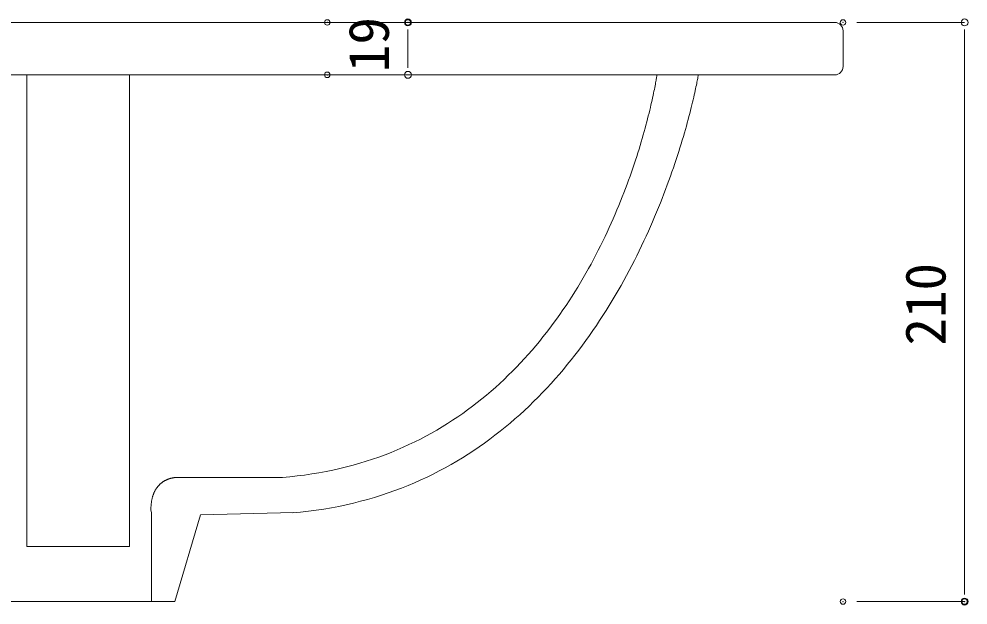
# Model space of a CAD drawing. Units: millimetres, scale not verified. Extents: x -1002 to 1010, y -687 to 676.
# Drawn here: x -547.8 to -203.5, y -294.4 to -81.9 of the extents above; entities that cross this region are included whole.
import ezdxf
from ezdxf.enums import TextEntityAlignment as Align

# ---------------------------------------------------------------- set-up
doc = ezdxf.new("R2010")
doc.units = ezdxf.units.MM
doc.header["$LTSCALE"] = 5
doc.header["$PDMODE"] = 32
doc.header["$PDSIZE"] = 2
doc.layers.add('0-0', color=7, linetype='Continuous', lineweight=15)
doc.layers.add('F-0', color=7, linetype='Continuous', lineweight=15)
doc.styles.add('ＭＳ ゴシック', font='')
doc.styles.get('ＭＳ ゴシック').set_extended_font_data('MS Gothic')

# ---------------------------------------------------------------- blocks, each defined once
blk = doc.blocks.new('_DOT_21')
at = {"layer": '0-0'}
blk.add_line((-0.5, 0), (-1, 0), dxfattribs=at)
blk.add_circle((0, 0), 0.25, dxfattribs=at)
blk.add_circle((0, 0), 0.25, dxfattribs=at)

msp = doc.modelspace()

# ---------------------------------------------------------------- linework, layer by layer
at = {"layer": 'F-0'}
for p, q in [((-430.953, -83.134), (-406.696, -83.134)), ((-243.828, -83.134), (-204.718, -83.134)), ((-406.696, -97.134), (-406.696, -88.134)), ((-204.718, -88.134), (-204.718, -288.134)), ((-430.953, -102.134), (-406.696, -102.134)), ((-243.828, -293.134), (-204.718, -293.134))]:
    msp.add_line(p, q, dxfattribs=at)
at = {"layer": 'F-0', "lineweight": 18}
for p, q in [((-248.823, -99.134), (-248.823, -86.134)), ((-452.242, -248.134), (-490.385, -248.134))]:
    msp.add_line(p, q, dxfattribs=at)
for points in [[(-251.823, -83.134), (-277.364, -83.134), (-775.282, -83.134), (-800.823, -83.134)], [(-800.823, -102.134), (-775.282, -102.134), (-277.364, -102.134), (-251.823, -102.134)], [(-316.328, -102.134), (-316.332, -102.16), (-316.343, -102.235), (-316.362, -102.36), (-316.389, -102.533), (-316.424, -102.753), (-316.468, -103.021), (-316.52, -103.335), (-316.582, -103.694), (-316.652, -104.098), (-316.732, -104.545), (-316.821, -105.036), (-316.921, -105.569), (-317.03, -106.143), (-317.149, -106.759), (-317.279, -107.414), (-317.42, -108.108), (-317.571, -108.841), (-317.734, -109.612), (-317.908, -110.419), (-318.094, -111.263), (-318.292, -112.142), (-318.501, -113.055), (-318.723, -114.003), (-318.957, -114.983), (-319.205, -115.995), (-319.465, -117.039), (-319.738, -118.114), (-320.025, -119.219), (-320.325, -120.353), (-320.639, -121.515), (-320.967, -122.705), (-321.31, -123.922), (-321.667, -125.165), (-322.039, -126.433), (-322.425, -127.726), (-322.827, -129.042), (-323.245, -130.382), (-323.678, -131.743), (-324.127, -133.126)], [(-301.813, -104.755), (-301.717, -104.268), (-301.632, -103.83), (-301.558, -103.439), (-301.495, -103.098), (-301.441, -102.807), (-301.398, -102.567), (-301.365, -102.379), (-301.342, -102.244), (-301.328, -102.162), (-301.324, -102.134)], [(-316.466, -151.963), (-315.771, -150.272), (-315.095, -148.596), (-314.439, -146.936), (-313.802, -145.292), (-313.183, -143.666), (-312.584, -142.058), (-312.002, -140.469), (-311.439, -138.901), (-310.894, -137.353), (-310.366, -135.826), (-309.856, -134.323), (-309.364, -132.842), (-308.888, -131.386), (-308.429, -129.955), (-307.987, -128.549), (-307.562, -127.171), (-307.152, -125.819), (-306.759, -124.497), (-306.381, -123.203), (-306.02, -121.939), (-305.673, -120.707), (-305.341, -119.506), (-305.025, -118.337), (-304.723, -117.202), (-304.436, -116.101), (-304.163, -115.036), (-303.904, -114.006), (-303.659, -113.013), (-303.427, -112.057), (-303.209, -111.14), (-303.004, -110.263), (-302.812, -109.425), (-302.633, -108.628), (-302.466, -107.873), (-302.312, -107.161), (-302.17, -106.492), (-302.039, -105.868), (-301.92, -105.288), (-301.813, -104.755)], [(-324.127, -133.126), (-324.592, -134.53), (-325.073, -135.954), (-325.571, -137.397), (-326.086, -138.858), (-326.618, -140.337), (-327.167, -141.832), (-327.733, -143.344), (-328.317, -144.871), (-328.919, -146.412), (-329.539, -147.968), (-330.178, -149.536), (-330.835, -151.116), (-331.511, -152.708), (-332.205, -154.31), (-332.92, -155.922), (-333.653, -157.544), (-334.406, -159.173), (-335.18, -160.81), (-335.973, -162.454), (-336.787, -164.104), (-337.621, -165.76), (-338.476, -167.419), (-339.353, -169.083), (-340.25, -170.749), (-341.169, -172.417), (-342.11, -174.087), (-343.073, -175.758), (-344.057, -177.428), (-345.065, -179.097), (-346.095, -180.765), (-347.147, -182.43), (-348.223, -184.092), (-349.322, -185.75), (-350.445, -187.403), (-351.592, -189.05), (-352.762, -190.691), (-353.957, -192.325), (-355.176, -193.951), (-356.419, -195.569)], [(-361.078, -220.625), (-359.454, -219.005), (-357.858, -217.368), (-356.29, -215.714), (-354.749, -214.043), (-353.236, -212.358), (-351.749, -210.658), (-350.29, -208.944), (-348.857, -207.218), (-347.45, -205.48), (-346.07, -203.731), (-344.716, -201.971), (-343.387, -200.202), (-342.084, -198.425), (-340.807, -196.64), (-339.554, -194.848), (-338.327, -193.05), (-337.124, -191.247), (-335.945, -189.439), (-334.791, -187.628), (-333.661, -185.815), (-332.555, -183.999), (-331.472, -182.183), (-330.412, -180.366), (-329.376, -178.55), (-328.363, -176.736), (-327.372, -174.924), (-326.404, -173.115), (-325.459, -171.31), (-324.535, -169.51), (-323.633, -167.716), (-322.753, -165.928), (-321.895, -164.148), (-321.057, -162.375), (-320.241, -160.612), (-319.445, -158.859), (-318.67, -157.117), (-317.915, -155.386), (-317.181, -153.668), (-316.466, -151.963)], [(-356.419, -195.569), (-357.688, -197.177), (-358.981, -198.775), (-360.3, -200.361), (-361.645, -201.937), (-363.015, -203.499), (-364.412, -205.048), (-365.834, -206.584), (-367.283, -208.104), (-368.759, -209.609), (-370.261, -211.097), (-371.791, -212.568), (-373.348, -214.022), (-374.933, -215.456), (-376.545, -216.871), (-378.186, -218.266), (-379.854, -219.64), (-381.551, -220.992), (-383.277, -222.321), (-385.032, -223.628), (-386.816, -224.91), (-388.629, -226.167), (-390.472, -227.398), (-392.345, -228.604), (-394.248, -229.782), (-396.181, -230.931), (-398.144, -232.053), (-400.139, -233.144), (-402.164, -234.206), (-404.22, -235.236), (-406.308, -236.235), (-408.428, -237.201), (-410.579, -238.133), (-412.762, -239.032), (-414.978, -239.895), (-417.226, -240.723), (-419.507, -241.515), (-421.821, -242.269), (-424.168, -242.985), (-426.549, -243.662)], [(-448.514, -260.982), (-445.631, -260.71), (-442.785, -260.387), (-439.975, -260.015), (-437.201, -259.594), (-434.463, -259.125), (-431.76, -258.609), (-429.092, -258.046), (-426.46, -257.438), (-423.862, -256.786), (-421.299, -256.089), (-418.771, -255.35), (-416.277, -254.569), (-413.816, -253.746), (-411.39, -252.883), (-408.997, -251.98), (-406.638, -251.039), (-404.311, -250.06), (-402.018, -249.043), (-399.757, -247.991), (-397.529, -246.903), (-395.333, -245.78), (-393.169, -244.624), (-391.037, -243.435), (-388.937, -242.214), (-386.868, -240.962), (-384.83, -239.679), (-382.823, -238.367), (-380.847, -237.026), (-378.901, -235.658), (-376.986, -234.262), (-375.101, -232.84), (-373.246, -231.393), (-371.42, -229.921), (-369.624, -228.426), (-367.857, -226.908), (-366.12, -225.368), (-364.411, -223.807), (-362.73, -222.225), (-361.078, -220.625)], [(-426.549, -243.662), (-428.963, -244.3), (-431.411, -244.898), (-433.893, -245.454), (-436.41, -245.969), (-438.961, -246.441), (-441.547, -246.869), (-444.167, -247.254), (-446.824, -247.593), (-449.515, -247.887), (-452.242, -248.134)], [(-496.78, -250.689), (-496.886, -250.795), (-496.992, -250.903), (-497.097, -251.015), (-497.201, -251.129), (-497.304, -251.246), (-497.406, -251.367), (-497.506, -251.49), (-497.606, -251.617), (-497.704, -251.746), (-497.801, -251.879), (-497.896, -252.015), (-497.99, -252.155), (-498.083, -252.297), (-498.174, -252.443), (-498.263, -252.592), (-498.351, -252.745), (-498.437, -252.901), (-498.521, -253.061), (-498.604, -253.224), (-498.684, -253.39), (-498.763, -253.561), (-498.84, -253.735), (-498.914, -253.912), (-498.987, -254.093), (-499.057, -254.278), (-499.125, -254.467), (-499.191, -254.66), (-499.255, -254.856), (-499.316, -255.056), (-499.375, -255.261), (-499.431, -255.469), (-499.485, -255.681), (-499.536, -255.898), (-499.584, -256.118), (-499.63, -256.343), (-499.673, -256.571), (-499.713, -256.804), (-499.75, -257.041), (-499.785, -257.283)], [(-492.538, -248.395), (-492.635, -248.419), (-492.733, -248.444), (-492.833, -248.47), (-492.933, -248.498), (-493.035, -248.528), (-493.138, -248.559), (-493.242, -248.591), (-493.347, -248.625), (-493.453, -248.661), (-493.559, -248.699), (-493.667, -248.738), (-493.775, -248.779), (-493.884, -248.822), (-493.994, -248.866), (-494.104, -248.913), (-494.215, -248.961), (-494.326, -249.011), (-494.437, -249.064), (-494.549, -249.118), (-494.662, -249.175), (-494.774, -249.233), (-494.887, -249.294), (-495, -249.356), (-495.113, -249.422), (-495.226, -249.489), (-495.339, -249.558), (-495.452, -249.63), (-495.565, -249.705), (-495.677, -249.781), (-495.789, -249.86), (-495.901, -249.942), (-496.013, -250.026), (-496.124, -250.113), (-496.235, -250.202), (-496.345, -250.294), (-496.455, -250.389), (-496.564, -250.486), (-496.672, -250.586), (-496.78, -250.689)], [(-490.386, -248.134), (-490.387, -248.134), (-490.393, -248.134), (-490.401, -248.134), (-490.414, -248.133), (-490.429, -248.133), (-490.448, -248.133), (-490.47, -248.132), (-490.495, -248.132), (-490.523, -248.132), (-490.554, -248.133), (-490.589, -248.133), (-490.626, -248.134), (-490.666, -248.135), (-490.709, -248.136), (-490.755, -248.138), (-490.803, -248.14), (-490.854, -248.143), (-490.908, -248.146), (-490.964, -248.15), (-491.023, -248.154), (-491.084, -248.159), (-491.148, -248.165), (-491.213, -248.171), (-491.282, -248.178), (-491.352, -248.186), (-491.424, -248.194), (-491.499, -248.203), (-491.576, -248.214), (-491.654, -248.225), (-491.735, -248.237), (-491.818, -248.25), (-491.902, -248.264), (-491.988, -248.279), (-492.076, -248.296), (-492.165, -248.313), (-492.256, -248.332), (-492.349, -248.351), (-492.443, -248.373), (-492.538, -248.395)], [(-499.785, -257.283), (-499.816, -257.529), (-499.844, -257.779), (-499.869, -258.033), (-499.891, -258.292), (-499.91, -258.555), (-499.925, -258.823), (-499.937, -259.096), (-499.946, -259.373), (-499.951, -259.654), (-499.953, -259.941)], [(-604.209, -260.866), (-570.564, -261.658), (-561.387, -293.134), (-491.259, -293.134), (-481.957, -261.645), (-448.081, -260.866)], [(-499.953, -259.94), (-499.782, -260.865), (-499.782, -293.134)]]:
    msp.add_lwpolyline(points, dxfattribs=at)
at = {"layer": 'F-0'}
msp.add_lwpolyline([(-507.677, -273.134), (-544.969, -273.134), (-544.969, -102.134), (-507.677, -102.134)], close=True, dxfattribs=at)
at = {"layer": 'F-0', "lineweight": 18}
for centre, start, end in [((-251.823, -86.134), 0, 90), ((-251.823, -99.134), 270, 0)]:
    msp.add_arc(centre, 3, start, end, dxfattribs=at)
at = {"layer": 'F-0'}
for p in [(-435.953, -83.134), (-406.696, -83.134), (-248.828, -83.134), (-435.953, -102.134), (-248.828, -293.134), (-204.718, -293.134)]:
    msp.add_point(p, dxfattribs=at)

# ---------------------------------------------------------------- block references
at = {"layer": 'F-0', "xscale": 5, "yscale": 5}
for p, rotation in [((-406.696, -83.134), 90), ((-204.718, -83.134), 90), ((-406.696, -102.134), 270), ((-204.718, -293.134), 270)]:
    msp.add_blockref('_DOT_21', p, dxfattribs=dict(at, rotation=rotation))

# ---------------------------------------------------------------- texts
at = {"layer": 'F-0', "style": 'ＭＳ ゴシック'}
for s, p in [('19', (-409.196, -101.137)), ('210', (-207.218, -200.285))]:
    msp.add_text(s, height=14.66, rotation=90, dxfattribs=at).set_placement(p, align=Align.BOTTOM_LEFT)

doc.saveas('drawing.dxf')
